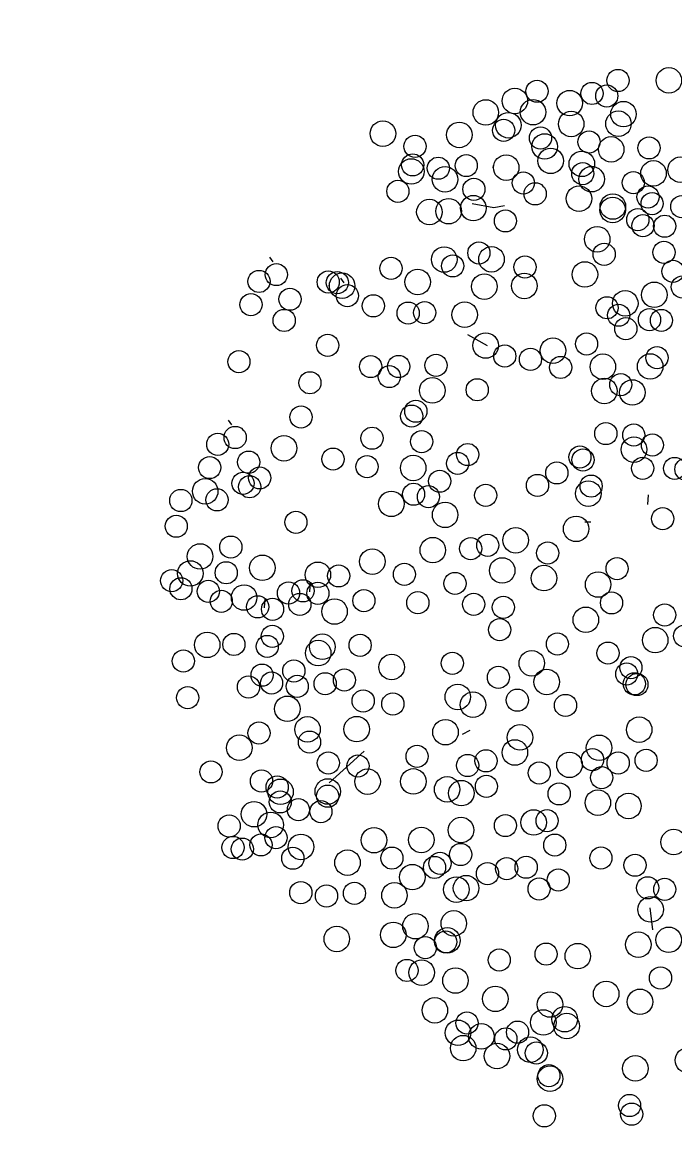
# Model space of a CAD drawing. Header units: millimetres. Extents: x 441156 to 441876, y 4514765 to 4515211.
# Drawn here: x 441704.575 to 441706.095, y 4514836.928 to 4514839.498 of the extents above; entities that cross this region are included whole.
import ezdxf

# ---------------------------------------------------------------- set-up
doc = ezdxf.new("R2010")
doc.units = ezdxf.units.MM
doc.layers.add('01_piscinas', color=254, linetype='Continuous')

msp = doc.modelspace()

# ---------------------------------------------------------------- linework, layer by layer
at = {"layer": '01_piscinas'}
for p, q in [((441705.6703123, 4514839.15828868, 0.00000053), (441705.6712368, 4514839.16429917, 0.00000053)), ((441705.62165605, 4514839.07536518, 0.00000053), (441705.67167035, 4514839.06618768, 0.00000053)), ((441705.67167035, 4514839.06618768, 0.00000053), (441705.69632756, 4514839.07139901, 0.00000053)), ((441705.15846644, 4514838.94010239, 0.00000053), (441705.15065461, 4514838.95094044, 0.00000053)), ((441705.32357198, 4514838.89098075, 0.00000053), (441705.31576014, 4514838.9018188, 0.00000053)), ((441705.28886562, 4514838.88362296, 0.00000053), (441705.28979012, 4514838.88963346, 0.00000053)), ((441705.65669161, 4514838.74459959, 0.00000053), (441705.61151774, 4514838.77000611, 0.00000053)), ((441705.06260494, 4514838.56113932, 0.00000053), (441705.05479311, 4514838.57197737, 0.00000053)), ((441706.02934965, 4514838.37540843, 0.00000053), (441706.03089742, 4514838.39830453, 0.00000053)), ((441705.88351061, 4514838.33553991, 0.00000053), (441705.89686938, 4514838.33536303, 0.00000053)), ((441705.24395072, 4514838.17235587, 0.00000053), (441705.24549849, 4514838.19525196, 0.00000053)), ((441705.1385754, 4514838.13514591, 0.00000053), (441705.14012317, 4514838.158042, 0.00000053)), ((441705.61557416, 4514837.84967462, 0.00000053), (441705.59836, 4514837.84059963, 0.00000053)), ((441705.36983233, 4514837.80159312, 0.00000053), (441705.28894694, 4514837.72804581, 0.00000053)), ((441706.03430627, 4514837.43751523, 0.00000053), (441706.04079105, 4514837.38609425, 0.00000053)), ((441705.69382928, 4514837.20214402, 0.00000053), (441705.68844986, 4514837.19930809, 0.00000053))]:
    msp.add_line(p, q, dxfattribs=at)
at = {"layer": '01_piscinas', "elevation": 0.00000131}
msp.add_lwpolyline([(441711.12642899, 4514839.51786643, 0.0181980441), (441704.59274015, 4514839.68960865, 0.0051616495), (441703.25167432, 4514839.66219888, 0.026485001), (441696.39780758, 4514839.08707105, 0.0067966815), (441694.64490464, 4514838.83373326, 0.0067966815)], format="xyb", dxfattribs=at)
at = {"layer": '01_piscinas'}
for centre, radius in [((441705.9604152, 4514839.36177877, 0.00000053), 0.02577061), ((441706.07856598, 4514839.36204062, 0.00000053), 0.02968877), ((441705.7721723, 4514839.33676676, 0.00000053), 0.02577061), ((441705.72051204, 4514839.31422854, 0.00000053), 0.02968877), ((441705.84798856, 4514839.30906279, 0.00000053), 0.02968877), ((441705.89964882, 4514839.33160101, 0.00000053), 0.02577061), ((441705.93422802, 4514839.32580674, 0.00000053), 0.02577061), ((441705.65290463, 4514839.28740271, 0.00000053), 0.02968877), ((441705.76279172, 4514839.28803987, 0.00000053), 0.02968877), ((441705.97302399, 4514839.28346567, 0.00000053), 0.02968877), ((441705.70538958, 4514839.25770388, 0.00000053), 0.02968877), ((441705.85144663, 4514839.26053291, 0.00000053), 0.02968877), ((441705.96133373, 4514839.26117007, 0.00000053), 0.02968877), ((441705.41375836, 4514839.23815733, 0.00000053), 0.02968877), ((441705.59131945, 4514839.23521824, 0.00000053), 0.02968877), ((441705.69450512, 4514839.24570726, 0.00000053), 0.02577061), ((441705.48842782, 4514839.20849958, 0.00000053), 0.02577061), ((441705.78005903, 4514839.22804613, 0.00000053), 0.02577061), ((441705.78986146, 4514839.20834843, 0.00000053), 0.02968877), ((441705.89304713, 4514839.21883745, 0.00000053), 0.02577061), ((441705.94442669, 4514839.2015016, 0.00000053), 0.02968877), ((441706.03248277, 4514839.20499229, 0.00000053), 0.02577061), ((441705.48280745, 4514839.16552355, 0.00000053), 0.02577061), ((441705.54251359, 4514839.15775935, 0.00000053), 0.02577061), ((441705.60748935, 4514839.16387272, 0.00000053), 0.02577061), ((441705.70042551, 4514839.15915538, 0.00000053), 0.02968877), ((441705.80374457, 4514839.17486898, 0.00000053), 0.02968877), ((441705.87619173, 4514839.16782615, 0.00000053), 0.02968877), ((441706.10570226, 4514839.15424639, 0.00000053), 0.02968877), ((441705.47969808, 4514839.15025094, 0.00000053), 0.02968877), ((441705.55829265, 4514839.13184315, 0.00000053), 0.02968877), ((441705.87841402, 4514839.14521122, 0.00000053), 0.02577061), ((441705.89896752, 4514839.13228557, 0.00000053), 0.02968877), ((441706.04280476, 4514839.14572318, 0.00000053), 0.02968877), ((441705.4485601, 4514839.10397943, 0.00000053), 0.02577061), ((441705.62523432, 4514839.10876526, 0.00000053), 0.02577061), ((441705.74019131, 4514839.12352598, 0.00000053), 0.02577061), ((441705.99597174, 4514839.12402585, 0.00000053), 0.02577061), ((441705.76767973, 4514839.09813146, 0.00000053), 0.02577061), ((441705.86968428, 4514839.08696258, 0.00000053), 0.02968877), ((441706.03015347, 4514839.0907987, 0.00000053), 0.02577061), ((441705.52193526, 4514839.05584408, 0.00000053), 0.02968877), ((441705.56643462, 4514839.05771916, 0.00000053), 0.02968877), ((441705.62396308, 4514839.06485758, 0.00000053), 0.02968877), ((441705.94779219, 4514839.06050769, 0.00000053), 0.02968877), ((441705.94827885, 4514839.0685548, 0.00000053), 0.02968877), ((441706.03957053, 4514839.07546282, 0.00000053), 0.02577061), ((441706.1085195, 4514839.06849359, 0.00000053), 0.02577061), ((441705.69863253, 4514839.03519982, 0.00000053), 0.02577061), ((441706.00636245, 4514839.03802607, 0.00000053), 0.02577061), ((441706.01821809, 4514839.02400951, 0.00000053), 0.02577061), ((441706.0688822, 4514839.02287069, 0.00000053), 0.02577061), ((441705.91192146, 4514838.99255573, 0.00000053), 0.02968877), ((441705.55633023, 4514838.94534491, 0.00000053), 0.02968877), ((441705.63686352, 4514838.96070947, 0.00000053), 0.02577061), ((441705.66621733, 4514838.94598207, 0.00000053), 0.02968877), ((441705.92809303, 4514838.95755821, 0.00000053), 0.02577061), ((441706.06716214, 4514838.96196973, 0.00000053), 0.02577061), ((441705.43275147, 4514838.92476274, 0.00000053), 0.02577061), ((441705.57609713, 4514838.93053172, 0.00000053), 0.02577061), ((441705.74391329, 4514838.92786672, 0.00000053), 0.02577061), ((441705.16613234, 4514838.91038609, 0.00000053), 0.02577061), ((441705.88332417, 4514838.91059166, 0.00000053), 0.02968877), ((441706.0881642, 4514838.9178525, 0.00000053), 0.02577061), ((441705.12578394, 4514838.89436529, 0.00000053), 0.02577061), ((441705.28661525, 4514838.89299303, 0.00000053), 0.02577061), ((441705.3077247, 4514838.89163169, 0.00000053), 0.02577061), ((441705.31897884, 4514838.88448966, 0.00000053), 0.02968877), ((441705.49474506, 4514838.89316044, 0.00000053), 0.02968877), ((441705.6494723, 4514838.88239637, 0.00000053), 0.02968877), ((441705.74264204, 4514838.88395904, 0.00000053), 0.02968877), ((441706.10986699, 4514838.88160551, 0.00000053), 0.02577061), ((441705.19767662, 4514838.8530569, 0.00000053), 0.02577061), ((441705.33123787, 4514838.86126445, 0.00000053), 0.02577061), ((441705.97708692, 4514838.84345343, 0.00000053), 0.02968877), ((441706.04459974, 4514838.86333645, 0.00000053), 0.02968877), ((441705.10699944, 4514838.84052614, 0.00000053), 0.02577061), ((441705.39140032, 4514838.83770446, 0.00000053), 0.02577061), ((441705.4724674, 4514838.82076695, 0.00000053), 0.02577061), ((441705.51091495, 4514838.82181492, 0.00000053), 0.02577061), ((441705.60385112, 4514838.81709757, 0.00000053), 0.02968877), ((441705.93486922, 4514838.8331159, 0.00000053), 0.02577061), ((441705.18429972, 4514838.80364077, 0.00000053), 0.02577061), ((441705.96173558, 4514838.81584589, 0.00000053), 0.02577061), ((441706.03345065, 4514838.80533929, 0.00000053), 0.02577061), ((441706.06123758, 4514838.80375693, 0.00000053), 0.02577061), ((441705.97846801, 4514838.78455288, 0.00000053), 0.02577061), ((441705.28543804, 4514838.74569695, 0.00000053), 0.02577061), ((441705.65267579, 4514838.74531969, 0.00000053), 0.02968877), ((441705.8871954, 4514838.74899841, 0.00000053), 0.02577061), ((441705.69710265, 4514838.72093711, 0.00000053), 0.02577061), ((441705.80909681, 4514838.73345124, 0.00000053), 0.02968877), ((441705.07898135, 4514838.70776032, 0.00000053), 0.02577061), ((441705.38545178, 4514838.6963799, 0.00000053), 0.02577061), ((441705.45054357, 4514838.69657531, 0.00000053), 0.02577061), ((441705.53719851, 4514838.69919592, 0.00000053), 0.02577061), ((441705.75680878, 4514838.71317291, 0.00000053), 0.02577061), ((441705.82689758, 4514838.69431967, 0.00000053), 0.02577061), ((441705.92514163, 4514838.69606088, 0.00000053), 0.02968877), ((441706.03502873, 4514838.69669804, 0.00000053), 0.02968877), ((441706.05104818, 4514838.71697886, 0.00000053), 0.02577061), ((441705.42886238, 4514838.67312142, 0.00000053), 0.02577061), ((441705.24408689, 4514838.65863867, 0.00000053), 0.02577061), ((441705.52846878, 4514838.64094728, 0.00000053), 0.02968877), ((441705.63297664, 4514838.64237021, 0.00000053), 0.02577061), ((441705.92865471, 4514838.63962039, 0.00000053), 0.02968877), ((441705.96674213, 4514838.65436543, 0.00000053), 0.02577061), ((441705.99357857, 4514838.63624181, 0.00000053), 0.02968877), ((441705.4902595, 4514838.59257951, 0.00000053), 0.02577061), ((441705.22339658, 4514838.57895295, 0.00000053), 0.02577061), ((441705.48051497, 4514838.58118593, 0.00000053), 0.02577061), ((441705.93201089, 4514838.54062854, 0.00000053), 0.02577061), ((441705.02992243, 4514838.51540222, 0.00000053), 0.02577061), ((441705.07027083, 4514838.53142302, 0.00000053), 0.02577061), ((441705.38850212, 4514838.52983131, 0.00000053), 0.02577061), ((441705.50376858, 4514838.52181563, 0.00000053), 0.02577061), ((441705.99693475, 4514838.53724996, 0.00000053), 0.02577061), ((441706.04034535, 4514838.51399148, 0.00000053), 0.02577061), ((441705.18378399, 4514838.50636429, 0.00000053), 0.02968877), ((441705.61096837, 4514838.49180422, 0.00000053), 0.02577061), ((441705.99743073, 4514838.503295, 0.00000053), 0.02968877), ((441705.01113794, 4514838.46156307, 0.00000053), 0.02577061), ((441705.10181511, 4514838.47409383, 0.00000053), 0.02577061), ((441705.29780351, 4514838.4811872, 0.00000053), 0.02577061), ((441705.37696873, 4514838.46354697, 0.00000053), 0.02577061), ((441705.48422133, 4514838.46063339, 0.00000053), 0.02968877), ((441705.587407, 4514838.47112241, 0.00000053), 0.02577061), ((441705.87171307, 4514838.4859498, 0.00000053), 0.02577061), ((441705.87889218, 4514838.47927206, 0.00000053), 0.02577061), ((441705.12745514, 4514838.43744751, 0.00000053), 0.02577061), ((441705.8181258, 4514838.4490943, 0.00000053), 0.02577061), ((441706.01755508, 4514838.45974718, 0.00000053), 0.02577061), ((441706.09191308, 4514838.45953748, 0.00000053), 0.02577061), ((441706.11803407, 4514838.4576109, 0.00000053), 0.02577061), ((441705.0007081, 4514838.40627668, 0.00000053), 0.02968877), ((441705.08843822, 4514838.4246777, 0.00000053), 0.02577061), ((441705.10389378, 4514838.4167657, 0.00000053), 0.02577061), ((441705.54578719, 4514838.42974151, 0.00000053), 0.02577061), ((441705.77311339, 4514838.41998827, 0.00000053), 0.02577061), ((441705.89779528, 4514838.41833744, 0.00000053), 0.02577061), ((441704.9440227, 4514838.38488608, 0.00000053), 0.02577061), ((441705.02828359, 4514838.38645806, 0.00000053), 0.02577061), ((441705.48502081, 4514838.39956375, 0.00000053), 0.02577061), ((441705.51960001, 4514838.39376948, 0.00000053), 0.02577061), ((441705.65283696, 4514838.39689875, 0.00000053), 0.02577061), ((441705.89150096, 4514838.40095896, 0.00000053), 0.02968877), ((441705.43336055, 4514838.37702553, 0.00000053), 0.02968877), ((441705.21153582, 4514838.33419739, 0.00000053), 0.02577061), ((441705.55839598, 4514838.3514284, 0.00000053), 0.02968877), ((441706.06424174, 4514838.34250262, 0.00000053), 0.02577061), ((441704.93329538, 4514838.32511822, 0.00000053), 0.02577061), ((441705.86290367, 4514838.31899489, 0.00000053), 0.02968877), ((441705.72222154, 4514838.29236226, 0.00000053), 0.02968877), ((441704.98880057, 4514838.25478667, 0.00000053), 0.02968877), ((441705.06020793, 4514838.2765383, 0.00000053), 0.02577061), ((441705.52979868, 4514838.26946434, 0.00000053), 0.02968877), ((441705.61785476, 4514838.27295502, 0.00000053), 0.02577061), ((441705.65754931, 4514838.28065026, 0.00000053), 0.02577061), ((441705.79689099, 4514838.26270451, 0.00000053), 0.02577061), ((441705.1335831, 4514838.22840296, 0.00000053), 0.02968877), ((441705.38911656, 4514838.24283171, 0.00000053), 0.02968877), ((441704.96615648, 4514838.21520694, 0.00000053), 0.02968877), ((441705.04948062, 4514838.21677044, 0.00000053), 0.02577061), ((441705.26260693, 4514838.21204925, 0.00000053), 0.02968877), ((441705.3108007, 4514838.20960353, 0.00000053), 0.02577061), ((441705.46378601, 4514838.21317396, 0.00000053), 0.02577061), ((441705.69107425, 4514838.22220912, 0.00000053), 0.02968877), ((441705.78816126, 4514838.20445587, 0.00000053), 0.02968877), ((441705.95816919, 4514838.22651736, 0.00000053), 0.02577061), ((441704.92278789, 4514838.19849629, 0.00000053), 0.02577061), ((441704.9441053, 4514838.17956048, 0.00000053), 0.02577061), ((441705.58134373, 4514838.19198858, 0.00000053), 0.02577061), ((441705.91408454, 4514838.18940362, 0.00000053), 0.02968877), ((441705.00775698, 4514838.17351148, 0.00000053), 0.02577061), ((441705.09113465, 4514838.15922762, 0.00000053), 0.02968877), ((441705.19432033, 4514838.16971664, 0.00000053), 0.02577061), ((441705.22799134, 4514838.17484639, 0.00000053), 0.02577061), ((441705.26257055, 4514838.16905212, 0.00000053), 0.02577061), ((441705.03794723, 4514838.15048611, 0.00000053), 0.02577061), ((441705.12261603, 4514838.13763643, 0.00000053), 0.02577061), ((441705.15719523, 4514838.13184216, 0.00000053), 0.02577061), ((441705.22067565, 4514838.14315223, 0.00000053), 0.02577061), ((441705.30136651, 4514838.12671105, 0.00000053), 0.02968877), ((441705.36951999, 4514838.15198082, 0.00000053), 0.02577061), ((441705.49501781, 4514838.14720171, 0.00000053), 0.02577061), ((441705.62494252, 4514838.14342556, 0.00000053), 0.02577061), ((441705.69389149, 4514838.13645633, 0.00000053), 0.02577061), ((441705.94525869, 4514838.14678546, 0.00000053), 0.02577061), ((441705.88548724, 4514838.10743955, 0.00000053), 0.02968877), ((441706.06883416, 4514838.11864933, 0.00000053), 0.02577061), ((441705.68518631, 4514838.08432424, 0.00000053), 0.02577061), ((441705.00534098, 4514838.04914239, 0.00000053), 0.02968877), ((441705.06732803, 4514838.05009625, 0.00000053), 0.02577061), ((441705.15653085, 4514838.06896314, 0.00000053), 0.02577061), ((441705.81947457, 4514838.05114917, 0.00000053), 0.02577061), ((441706.04676281, 4514838.06018434, 0.00000053), 0.02968877), ((441706.11522139, 4514838.06991683, 0.00000053), 0.02577061), ((441705.14486332, 4514838.04547273, 0.00000053), 0.02577061), ((441705.26341638, 4514838.0300366, 0.00000053), 0.02968877), ((441705.27276921, 4514838.04474698, 0.00000053), 0.02968877), ((441705.36082529, 4514838.04823766, 0.00000053), 0.02577061), ((441705.93703229, 4514838.0299638, 0.00000053), 0.02577061), ((441704.94996359, 4514838.01145036, 0.00000053), 0.02577061), ((441705.43404478, 4514837.99749176, 0.00000053), 0.02968877), ((441705.57525242, 4514838.00634784, 0.00000053), 0.02577061), ((441705.75988384, 4514838.00627967, 0.00000053), 0.02968877), ((441705.13292794, 4514837.97868354, 0.00000053), 0.02577061), ((441705.20675654, 4514837.9884566, 0.00000053), 0.02577061), ((441705.68230219, 4514837.97350509, 0.00000053), 0.02577061), ((441705.98063108, 4514837.98140077, 0.00000053), 0.02577061), ((441705.99028543, 4514837.9962554, 0.00000053), 0.02577061), ((441705.10138123, 4514837.95124664, 0.00000053), 0.02577061), ((441705.15490438, 4514837.96034191, 0.00000053), 0.02577061), ((441705.21461052, 4514837.95257771, 0.00000053), 0.02577061), ((441705.27958628, 4514837.95869108, 0.00000053), 0.02577061), ((441705.32431426, 4514837.96727122, 0.00000053), 0.02577061), ((441705.79466259, 4514837.9628243, 0.00000053), 0.02968877), ((441705.99832209, 4514837.95849118, 0.00000053), 0.02577061), ((441706.00419662, 4514837.9569106, 0.00000053), 0.02577061), ((441704.96000465, 4514837.92631955, 0.00000053), 0.02577061), ((441705.58786121, 4514837.92803474, 0.00000053), 0.02968877), ((441705.19162593, 4514837.90044902, 0.00000053), 0.02968877), ((441705.36791305, 4514837.9187082, 0.00000053), 0.02577061), ((441705.43686202, 4514837.91173897, 0.00000053), 0.02577061), ((441705.62319032, 4514837.91000267, 0.00000053), 0.02968877), ((441705.72637599, 4514837.92049169, 0.00000053), 0.02577061), ((441705.83829389, 4514837.90830749, 0.00000053), 0.02577061), ((441705.12561325, 4514837.84415864, 0.00000053), 0.02577061), ((441705.23853155, 4514837.85253752, 0.00000053), 0.02968877), ((441705.3529015, 4514837.85319381, 0.00000053), 0.02968877), ((441705.55926391, 4514837.84607068, 0.00000053), 0.02968877), ((441706.00951258, 4514837.85191358, 0.00000053), 0.02968877), ((441705.24317098, 4514837.82297327, 0.00000053), 0.02577061), ((441705.73229638, 4514837.83393981, 0.00000053), 0.02968877), ((441705.07997613, 4514837.80994702, 0.00000053), 0.02968877), ((441705.72053948, 4514837.79881546, 0.00000053), 0.02968877), ((441705.91635191, 4514837.80982644, 0.00000053), 0.02968877), ((441705.28676977, 4514837.77441024, 0.00000053), 0.02577061), ((441705.35571873, 4514837.76744101, 0.00000053), 0.02577061), ((441705.49325124, 4514837.7897803, 0.00000053), 0.02577061), ((441705.61080896, 4514837.76859492, 0.00000053), 0.02577061), ((441705.65355932, 4514837.77941961, 0.00000053), 0.02577061), ((441705.84752598, 4514837.7700008, 0.00000053), 0.02968877), ((441705.90100058, 4514837.78221889, 0.00000053), 0.02577061), ((441705.96070672, 4514837.77445469, 0.00000053), 0.02577061), ((441706.02568247, 4514837.78056806, 0.00000053), 0.02577061), ((441705.01396345, 4514837.75365664, 0.00000053), 0.02577061), ((441705.77713479, 4514837.75128348, 0.00000053), 0.02577061), ((441705.13152118, 4514837.73247126, 0.00000053), 0.02577061), ((441705.16797484, 4514837.71841575, 0.00000053), 0.02577061), ((441705.37810201, 4514837.73104957, 0.00000053), 0.02968877), ((441705.4845215, 4514837.73153166, 0.00000053), 0.02968877), ((441705.56311608, 4514837.71312387, 0.00000053), 0.02968877), ((441705.65440775, 4514837.7200319, 0.00000053), 0.02577061), ((441705.92219543, 4514837.74034305, 0.00000053), 0.02577061), ((441705.17577774, 4514837.70747034, 0.00000053), 0.02968877), ((441705.28566484, 4514837.70810749, 0.00000053), 0.02968877), ((441705.28553256, 4514837.69723037, 0.00000053), 0.02577061), ((441705.59624144, 4514837.70426559, 0.00000053), 0.02968877), ((441705.82352203, 4514837.70255098, 0.00000053), 0.02577061), ((441705.17511997, 4514837.68390824, 0.00000053), 0.02577061), ((441705.21737824, 4514837.66577488, 0.00000053), 0.02577061), ((441705.9134657, 4514837.68209441, 0.00000053), 0.02968877), ((441705.98462775, 4514837.6744145, 0.00000053), 0.02968877), ((441705.11419257, 4514837.65528586, 0.00000053), 0.02968877), ((441705.26959001, 4514837.66135488, 0.00000053), 0.02577061), ((441705.7641185, 4514837.63606951, 0.00000053), 0.02968877), ((441705.79543935, 4514837.6401737, 0.00000053), 0.02577061), ((441705.05632504, 4514837.62791374, 0.00000053), 0.02577061), ((441705.15284422, 4514837.63040817, 0.00000053), 0.02968877), ((441705.59540039, 4514837.61840053, 0.00000053), 0.02968877), ((441705.69858606, 4514837.62888955, 0.00000053), 0.02577061), ((441705.16524541, 4514837.60067079, 0.00000053), 0.02577061), ((441705.39307612, 4514837.59482129, 0.00000053), 0.02968877), ((441705.50296322, 4514837.59545845, 0.00000053), 0.02968877), ((441706.08985103, 4514837.59048936, 0.00000053), 0.02968877), ((441705.06538671, 4514837.57782697, 0.00000053), 0.02577061), ((441705.08683155, 4514837.57411779, 0.00000053), 0.02577061), ((441705.13036246, 4514837.58394034, 0.00000053), 0.02577061), ((441705.22329863, 4514837.57922299, 0.00000053), 0.02968877), ((441705.59456581, 4514837.56161043, 0.00000053), 0.02577061), ((441705.81334805, 4514837.58343594, 0.00000053), 0.02577061), ((441705.20438927, 4514837.55293241, 0.00000053), 0.02577061), ((441705.33149095, 4514837.54263682, 0.00000053), 0.02968877), ((441705.43467662, 4514837.55312584, 0.00000053), 0.02577061), ((441705.54659453, 4514837.54094164, 0.00000053), 0.02577061), ((441705.92054784, 4514837.55342454, 0.00000053), 0.02577061), ((441705.99994447, 4514837.53666336, 0.00000053), 0.02577061), ((441705.48213917, 4514837.50889445, 0.00000053), 0.02968877), ((441705.53379943, 4514837.53143267, 0.00000053), 0.02577061), ((441705.6569078, 4514837.51716531, 0.00000053), 0.02577061), ((441705.70161558, 4514837.52876767, 0.00000053), 0.02577061), ((441705.74683127, 4514837.53201413, 0.00000053), 0.02577061), ((441705.60717459, 4514837.48329733, 0.00000053), 0.02968877), ((441705.82137628, 4514837.50243508, 0.00000053), 0.02577061), ((441705.22297895, 4514837.47294213, 0.00000053), 0.02577061), ((441705.28268509, 4514837.46517793, 0.00000053), 0.02577061), ((441705.34766084, 4514837.4712913, 0.00000053), 0.02577061), ((441705.44059701, 4514837.46657395, 0.00000053), 0.02968877), ((441705.58443426, 4514837.48001157, 0.00000053), 0.02968877), ((441705.77684282, 4514837.48140635, 0.00000053), 0.02577061), ((441706.02925613, 4514837.48407123, 0.00000053), 0.02577061), ((441706.06896337, 4514837.48054967, 0.00000053), 0.02577061), ((441706.03611878, 4514837.43386008, 0.00000053), 0.02968877), ((441705.48942168, 4514837.39479607, 0.00000053), 0.02968877), ((441705.5785773, 4514837.40133326, 0.00000053), 0.02968877), ((441705.30660612, 4514837.36513774, 0.00000053), 0.02968877), ((441705.43789517, 4514837.37470064, 0.00000053), 0.02968877), ((441705.56358411, 4514837.36187349, 0.00000053), 0.02968877), ((441705.55984758, 4514837.35829789, 0.00000053), 0.02577061), ((441706.07813368, 4514837.36327061, 0.00000053), 0.02968877), ((441705.51256462, 4514837.34504288, 0.00000053), 0.02577061), ((441706.00752149, 4514837.35189601, 0.00000053), 0.02968877), ((441705.68418745, 4514837.31618938, 0.00000053), 0.02577061), ((441705.79314074, 4514837.32986194, 0.00000053), 0.02577061), ((441705.86683936, 4514837.32526339, 0.00000053), 0.02968877), ((441705.46972253, 4514837.29184659, 0.00000053), 0.02577061), ((441705.50383489, 4514837.28679424, 0.00000053), 0.02968877), ((441705.58242946, 4514837.26838646, 0.00000053), 0.02968877), ((441706.05906654, 4514837.27442026, 0.00000053), 0.02577061), ((441705.67520327, 4514837.22582162, 0.00000053), 0.02968877), ((441705.93277908, 4514837.23735699, 0.00000053), 0.02968877), ((441705.53452114, 4514837.199189, 0.00000053), 0.02968877), ((441705.80231106, 4514837.21258288, 0.00000053), 0.02968877), ((441706.01137365, 4514837.21894921, 0.00000053), 0.02968877), ((441705.83647884, 4514837.17856641, 0.00000053), 0.02968877), ((441705.58831587, 4514837.146948, 0.00000053), 0.02968877), ((441705.60919059, 4514837.16953124, 0.00000053), 0.02577061), ((441705.78650221, 4514837.17095018, 0.00000053), 0.02968877), ((441705.84074978, 4514837.16256088, 0.00000053), 0.02968877), ((441705.64256345, 4514837.1385587, 0.00000053), 0.02968877), ((441705.69955444, 4514837.13281073, 0.00000053), 0.02577061), ((441705.72674832, 4514837.14834587, 0.00000053), 0.02577061), ((441705.60046086, 4514837.1112826, 0.00000053), 0.02968877), ((441705.75638433, 4514837.10765044, 0.00000053), 0.02968877), ((441705.77034711, 4514837.09978284, 0.00000053), 0.02577061), ((441705.67905543, 4514837.09287482, 0.00000053), 0.02968877), ((441706.1229928, 4514837.08289734, 0.00000053), 0.02968877), ((441706.0005233, 4514837.06409697, 0.00000053), 0.02968877), ((441705.80233696, 4514837.04009479, 0.00000053), 0.02968877), ((441705.79965877, 4514837.04719071, 0.00000053), 0.02577061), ((441705.98714768, 4514836.97780057, 0.00000053), 0.02577061), ((441705.78896134, 4514836.95379839, 0.00000053), 0.02577061), ((441705.99203939, 4514836.9576999, 0.00000053), 0.02577061)]:
    msp.add_circle(centre, radius, dxfattribs=at)

doc.saveas('drawing.dxf')
